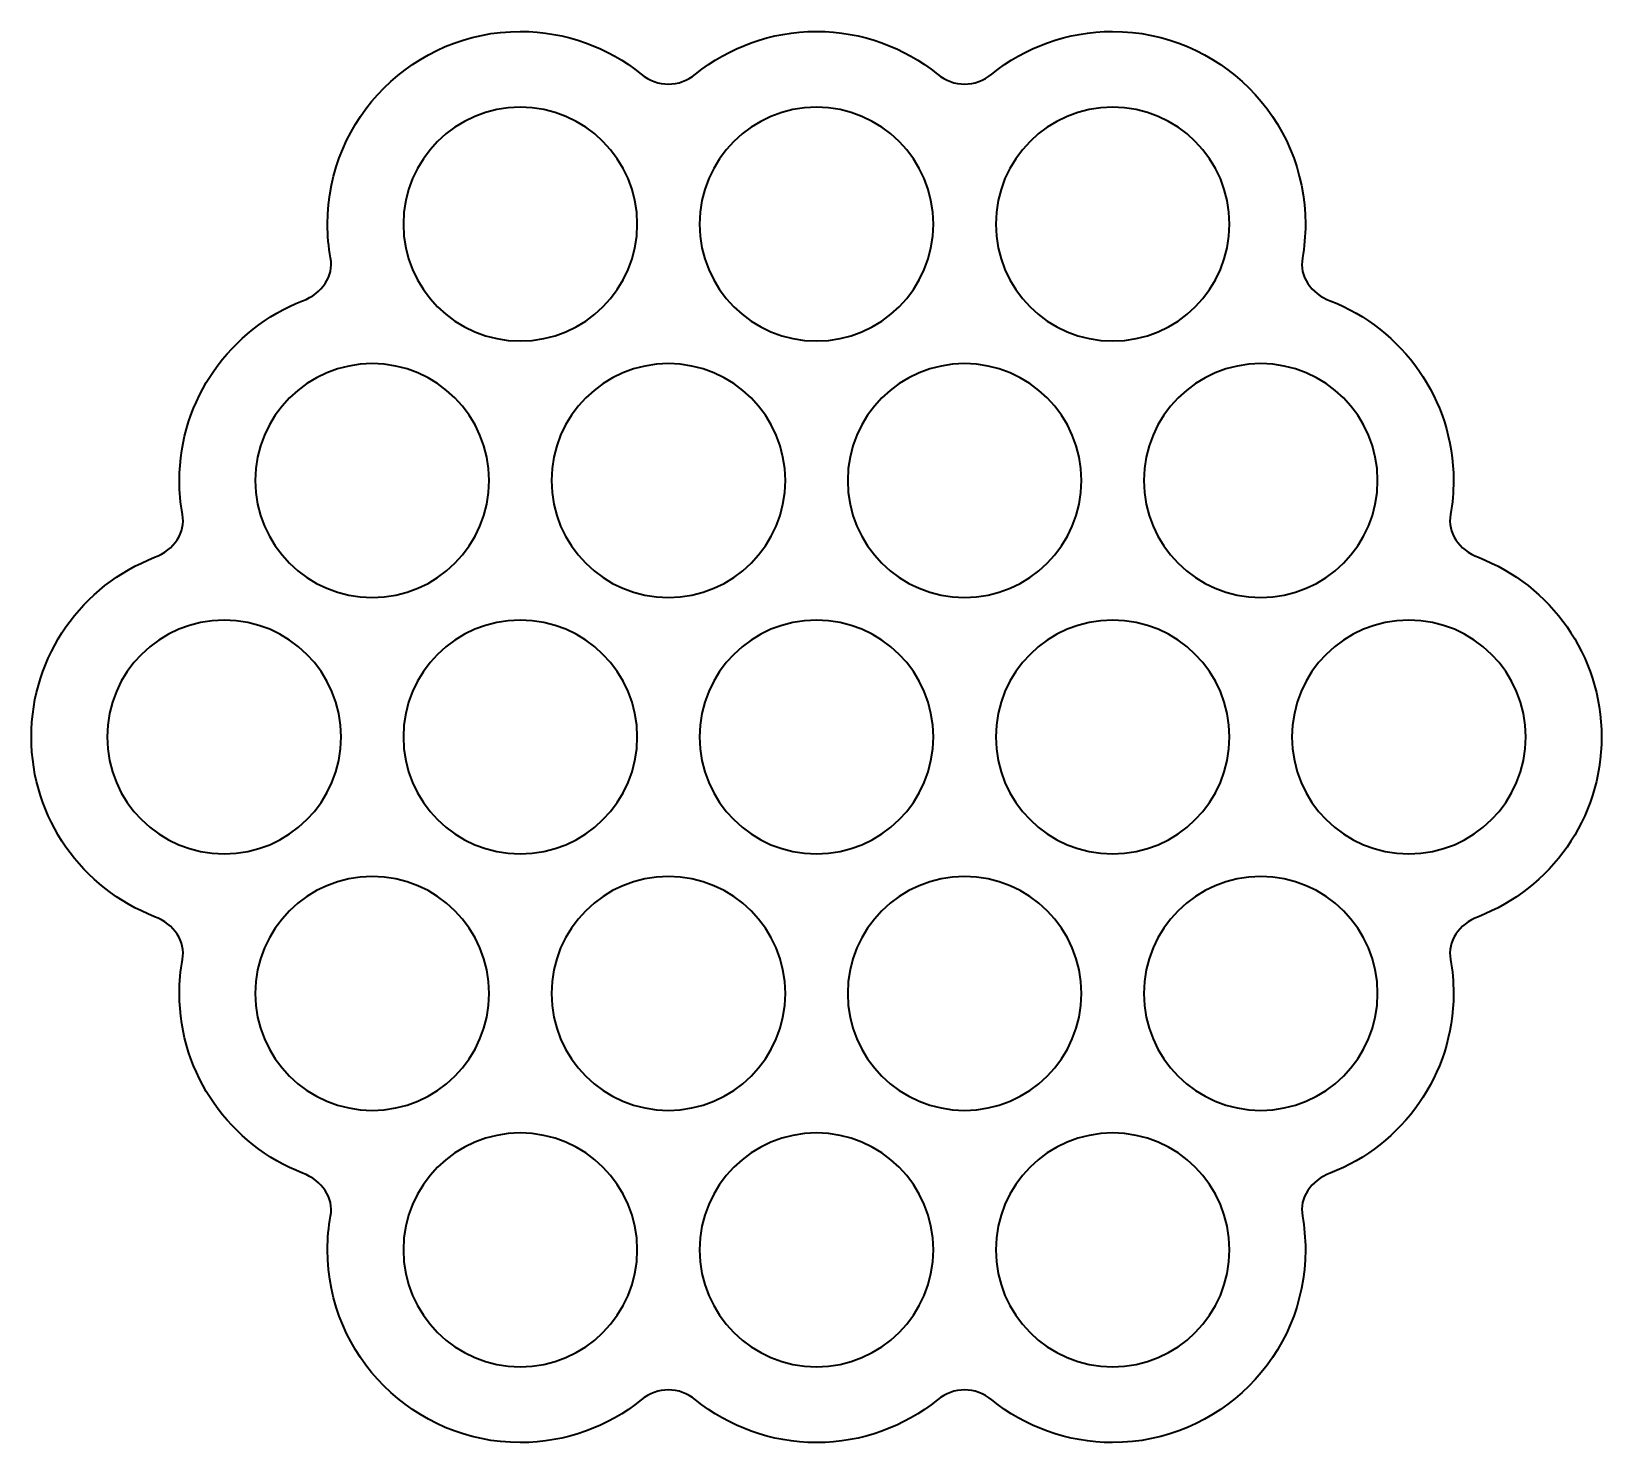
# Model space of a CAD drawing. Header units: inches. Extents: x 128 to 272, y -215 to -85.
import ezdxf

# ---------------------------------------------------------------- set-up
doc = ezdxf.new("R2010")
doc.units = ezdxf.units.IN
doc.header["$MEASUREMENT"] = 0
doc.layers.add('Ebene 1', color=7, linetype='Continuous')

# ---------------------------------------------------------------- blocks, each defined once
blk = doc.blocks.new('block 2')
at = {"layer": 'Ebene 1', "color": 7, "lineweight": 35, "true_color": 0xffffff}
blk.add_open_spline([(161.84, -197.44), (161.84, -191.48), (166.67, -186.65), (172.63, -186.65), (178.59, -186.65), (183.43, -191.48), (183.43, -197.44), (183.43, -203.4), (178.59, -208.23), (172.63, -208.23), (166.67, -208.23), (161.84, -203.4), (161.84, -197.44), (161.84, -197.44), (161.84, -197.44), (161.84, -197.44)], degree=3, knots=[0, 0, 0, 0, 1, 1, 1, 2, 2, 2, 3, 3, 3, 4, 4, 4, 5, 5, 5, 5], dxfattribs=at)
blk = doc.blocks.new('block 3')
at = {"layer": 'Ebene 1', "color": 7, "lineweight": 35, "true_color": 0xffffff}
blk.add_open_spline([(189.18, -197.44), (189.18, -191.48), (194.01, -186.65), (199.97, -186.65), (205.93, -186.65), (210.76, -191.48), (210.76, -197.44), (210.76, -203.4), (205.93, -208.23), (199.97, -208.23), (194.01, -208.23), (189.18, -203.4), (189.18, -197.44), (189.18, -197.44), (189.18, -197.44), (189.18, -197.44)], degree=3, knots=[0, 0, 0, 0, 1, 1, 1, 2, 2, 2, 3, 3, 3, 4, 4, 4, 5, 5, 5, 5], dxfattribs=at)
blk = doc.blocks.new('block 4')
at = {"layer": 'Ebene 1', "color": 7, "lineweight": 35, "true_color": 0xffffff}
blk.add_open_spline([(216.52, -197.44), (216.52, -191.48), (221.35, -186.65), (227.31, -186.65), (233.27, -186.65), (238.1, -191.48), (238.1, -197.44), (238.1, -203.4), (233.27, -208.23), (227.31, -208.23), (221.35, -208.23), (216.52, -203.4), (216.52, -197.44), (216.52, -197.44), (216.52, -197.44), (216.52, -197.44)], degree=3, knots=[0, 0, 0, 0, 1, 1, 1, 2, 2, 2, 3, 3, 3, 4, 4, 4, 5, 5, 5, 5], dxfattribs=at)
blk = doc.blocks.new('block 5')
at = {"layer": 'Ebene 1', "color": 7, "lineweight": 35, "true_color": 0xffffff}
blk.add_open_spline([(148.17, -173.77), (148.17, -167.81), (153.01, -162.97), (158.97, -162.97), (164.93, -162.97), (169.76, -167.81), (169.76, -173.77), (169.76, -179.73), (164.93, -184.56), (158.97, -184.56), (153.01, -184.56), (148.17, -179.73), (148.17, -173.77), (148.17, -173.77), (148.17, -173.77), (148.17, -173.77)], degree=3, knots=[0, 0, 0, 0, 1, 1, 1, 2, 2, 2, 3, 3, 3, 4, 4, 4, 5, 5, 5, 5], dxfattribs=at)
blk = doc.blocks.new('block 6')
at = {"layer": 'Ebene 1', "color": 7, "lineweight": 35, "true_color": 0xffffff}
blk.add_open_spline([(175.51, -173.77), (175.51, -167.81), (180.34, -162.97), (186.3, -162.97), (192.26, -162.97), (197.1, -167.81), (197.1, -173.77), (197.1, -179.73), (192.26, -184.56), (186.3, -184.56), (180.34, -184.56), (175.51, -179.73), (175.51, -173.77), (175.51, -173.77), (175.51, -173.77), (175.51, -173.77)], degree=3, knots=[0, 0, 0, 0, 1, 1, 1, 2, 2, 2, 3, 3, 3, 4, 4, 4, 5, 5, 5, 5], dxfattribs=at)
blk = doc.blocks.new('block 7')
at = {"layer": 'Ebene 1', "color": 7, "lineweight": 35, "true_color": 0xffffff}
blk.add_open_spline([(202.85, -173.77), (202.85, -167.81), (207.68, -162.97), (213.64, -162.97), (219.6, -162.97), (224.43, -167.81), (224.43, -173.77), (224.43, -179.73), (219.6, -184.56), (213.64, -184.56), (207.68, -184.56), (202.85, -179.73), (202.85, -173.77), (202.85, -173.77), (202.85, -173.77), (202.85, -173.77)], degree=3, knots=[0, 0, 0, 0, 1, 1, 1, 2, 2, 2, 3, 3, 3, 4, 4, 4, 5, 5, 5, 5], dxfattribs=at)
blk = doc.blocks.new('block 8')
at = {"layer": 'Ebene 1', "color": 7, "lineweight": 35, "true_color": 0xffffff}
blk.add_open_spline([(230.19, -173.77), (230.19, -167.81), (235.02, -162.97), (240.98, -162.97), (246.94, -162.97), (251.77, -167.81), (251.77, -173.77), (251.77, -179.73), (246.94, -184.56), (240.98, -184.56), (235.02, -184.56), (230.19, -179.73), (230.19, -173.77), (230.19, -173.77), (230.19, -173.77), (230.19, -173.77)], degree=3, knots=[0, 0, 0, 0, 1, 1, 1, 2, 2, 2, 3, 3, 3, 4, 4, 4, 5, 5, 5, 5], dxfattribs=at)
blk = doc.blocks.new('block 9')
at = {"layer": 'Ebene 1', "color": 7, "lineweight": 35, "true_color": 0xffffff}
blk.add_open_spline([(134.5, -150.09), (134.5, -144.13), (139.34, -139.3), (145.3, -139.3), (151.26, -139.3), (156.09, -144.13), (156.09, -150.09), (156.09, -156.05), (151.26, -160.88), (145.3, -160.88), (139.34, -160.88), (134.5, -156.05), (134.5, -150.09), (134.5, -150.09), (134.5, -150.09), (134.5, -150.09)], degree=3, knots=[0, 0, 0, 0, 1, 1, 1, 2, 2, 2, 3, 3, 3, 4, 4, 4, 5, 5, 5, 5], dxfattribs=at)
blk = doc.blocks.new('block 10')
at = {"layer": 'Ebene 1', "color": 7, "lineweight": 35, "true_color": 0xffffff}
blk.add_open_spline([(161.84, -150.09), (161.84, -144.13), (166.67, -139.3), (172.63, -139.3), (178.59, -139.3), (183.43, -144.13), (183.43, -150.09), (183.43, -156.05), (178.59, -160.88), (172.63, -160.88), (166.67, -160.88), (161.84, -156.05), (161.84, -150.09), (161.84, -150.09), (161.84, -150.09), (161.84, -150.09)], degree=3, knots=[0, 0, 0, 0, 1, 1, 1, 2, 2, 2, 3, 3, 3, 4, 4, 4, 5, 5, 5, 5], dxfattribs=at)
blk = doc.blocks.new('block 11')
at = {"layer": 'Ebene 1', "color": 7, "lineweight": 35, "true_color": 0xffffff}
blk.add_open_spline([(189.18, -150.09), (189.18, -144.13), (194.01, -139.3), (199.97, -139.3), (205.93, -139.3), (210.76, -144.13), (210.76, -150.09), (210.76, -156.05), (205.93, -160.88), (199.97, -160.88), (194.01, -160.88), (189.18, -156.05), (189.18, -150.09), (189.18, -150.09), (189.18, -150.09), (189.18, -150.09)], degree=3, knots=[0, 0, 0, 0, 1, 1, 1, 2, 2, 2, 3, 3, 3, 4, 4, 4, 5, 5, 5, 5], dxfattribs=at)
blk = doc.blocks.new('block 12')
at = {"layer": 'Ebene 1', "color": 7, "lineweight": 35, "true_color": 0xffffff}
blk.add_open_spline([(216.52, -150.09), (216.52, -144.13), (221.35, -139.3), (227.31, -139.3), (233.27, -139.3), (238.1, -144.13), (238.1, -150.09), (238.1, -156.05), (233.27, -160.88), (227.31, -160.88), (221.35, -160.88), (216.52, -156.05), (216.52, -150.09), (216.52, -150.09), (216.52, -150.09), (216.52, -150.09)], degree=3, knots=[0, 0, 0, 0, 1, 1, 1, 2, 2, 2, 3, 3, 3, 4, 4, 4, 5, 5, 5, 5], dxfattribs=at)
blk = doc.blocks.new('block 13')
at = {"layer": 'Ebene 1', "color": 7, "lineweight": 35, "true_color": 0xffffff}
blk.add_open_spline([(243.86, -150.09), (243.86, -144.13), (248.69, -139.3), (254.65, -139.3), (260.61, -139.3), (265.44, -144.13), (265.44, -150.09), (265.44, -156.05), (260.61, -160.88), (254.65, -160.88), (248.69, -160.88), (243.86, -156.05), (243.86, -150.09), (243.86, -150.09), (243.86, -150.09), (243.86, -150.09)], degree=3, knots=[0, 0, 0, 0, 1, 1, 1, 2, 2, 2, 3, 3, 3, 4, 4, 4, 5, 5, 5, 5], dxfattribs=at)
blk = doc.blocks.new('block 14')
at = {"layer": 'Ebene 1', "color": 7, "lineweight": 35, "true_color": 0xffffff}
blk.add_open_spline([(148.17, -126.42), (148.17, -120.46), (153.01, -115.62), (158.97, -115.62), (164.93, -115.62), (169.76, -120.46), (169.76, -126.42), (169.76, -132.38), (164.93, -137.21), (158.97, -137.21), (153.01, -137.21), (148.17, -132.38), (148.17, -126.42), (148.17, -126.42), (148.17, -126.42), (148.17, -126.42)], degree=3, knots=[0, 0, 0, 0, 1, 1, 1, 2, 2, 2, 3, 3, 3, 4, 4, 4, 5, 5, 5, 5], dxfattribs=at)
blk = doc.blocks.new('block 15')
at = {"layer": 'Ebene 1', "color": 7, "lineweight": 35, "true_color": 0xffffff}
blk.add_open_spline([(175.51, -126.42), (175.51, -120.46), (180.34, -115.62), (186.3, -115.62), (192.26, -115.62), (197.1, -120.46), (197.1, -126.42), (197.1, -132.38), (192.26, -137.21), (186.3, -137.21), (180.34, -137.21), (175.51, -132.38), (175.51, -126.42), (175.51, -126.42), (175.51, -126.42), (175.51, -126.42)], degree=3, knots=[0, 0, 0, 0, 1, 1, 1, 2, 2, 2, 3, 3, 3, 4, 4, 4, 5, 5, 5, 5], dxfattribs=at)
blk = doc.blocks.new('block 16')
at = {"layer": 'Ebene 1', "color": 7, "lineweight": 35, "true_color": 0xffffff}
blk.add_open_spline([(202.85, -126.42), (202.85, -120.46), (207.68, -115.62), (213.64, -115.62), (219.6, -115.62), (224.43, -120.46), (224.43, -126.42), (224.43, -132.38), (219.6, -137.21), (213.64, -137.21), (207.68, -137.21), (202.85, -132.38), (202.85, -126.42), (202.85, -126.42), (202.85, -126.42), (202.85, -126.42)], degree=3, knots=[0, 0, 0, 0, 1, 1, 1, 2, 2, 2, 3, 3, 3, 4, 4, 4, 5, 5, 5, 5], dxfattribs=at)
blk = doc.blocks.new('block 17')
at = {"layer": 'Ebene 1', "color": 7, "lineweight": 35, "true_color": 0xffffff}
blk.add_open_spline([(230.19, -126.42), (230.19, -120.46), (235.02, -115.62), (240.98, -115.62), (246.94, -115.62), (251.77, -120.46), (251.77, -126.42), (251.77, -132.38), (246.94, -137.21), (240.98, -137.21), (235.02, -137.21), (230.19, -132.38), (230.19, -126.42), (230.19, -126.42), (230.19, -126.42), (230.19, -126.42)], degree=3, knots=[0, 0, 0, 0, 1, 1, 1, 2, 2, 2, 3, 3, 3, 4, 4, 4, 5, 5, 5, 5], dxfattribs=at)
blk = doc.blocks.new('block 18')
at = {"layer": 'Ebene 1', "color": 7, "lineweight": 35, "true_color": 0xffffff}
blk.add_open_spline([(161.84, -102.74), (161.84, -96.78), (166.67, -91.95), (172.63, -91.95), (178.59, -91.95), (183.43, -96.78), (183.43, -102.74), (183.43, -108.7), (178.59, -113.53), (172.63, -113.53), (166.67, -113.53), (161.84, -108.7), (161.84, -102.74), (161.84, -102.74), (161.84, -102.74), (161.84, -102.74)], degree=3, knots=[0, 0, 0, 0, 1, 1, 1, 2, 2, 2, 3, 3, 3, 4, 4, 4, 5, 5, 5, 5], dxfattribs=at)
blk = doc.blocks.new('block 19')
at = {"layer": 'Ebene 1', "color": 7, "lineweight": 35, "true_color": 0xffffff}
blk.add_open_spline([(189.18, -102.74), (189.18, -96.78), (194.01, -91.95), (199.97, -91.95), (205.93, -91.95), (210.76, -96.78), (210.76, -102.74), (210.76, -108.7), (205.93, -113.53), (199.97, -113.53), (194.01, -113.53), (189.18, -108.7), (189.18, -102.74), (189.18, -102.74), (189.18, -102.74), (189.18, -102.74)], degree=3, knots=[0, 0, 0, 0, 1, 1, 1, 2, 2, 2, 3, 3, 3, 4, 4, 4, 5, 5, 5, 5], dxfattribs=at)
blk = doc.blocks.new('block 20')
at = {"layer": 'Ebene 1', "color": 7, "lineweight": 35, "true_color": 0xffffff}
blk.add_open_spline([(216.52, -102.74), (216.52, -96.78), (221.35, -91.95), (227.31, -91.95), (233.27, -91.95), (238.1, -96.78), (238.1, -102.74), (238.1, -108.7), (233.27, -113.53), (227.31, -113.53), (221.35, -113.53), (216.52, -108.7), (216.52, -102.74), (216.52, -102.74), (216.52, -102.74), (216.52, -102.74)], degree=3, knots=[0, 0, 0, 0, 1, 1, 1, 2, 2, 2, 3, 3, 3, 4, 4, 4, 5, 5, 5, 5], dxfattribs=at)

msp = doc.modelspace()

# ---------------------------------------------------------------- linework, layer by layer
at = {"layer": 'Ebene 1', "color": 7, "lineweight": 35, "true_color": 0xffffff}
msp.add_open_spline([(261.07, -133.5), (259.25, -132.8), (258.19, -131.24), (258.5, -129.54), (258.68, -128.52), (258.77, -127.48), (258.77, -126.42), (258.77, -118.87), (254.05, -112.41), (247.4, -109.83), (245.58, -109.12), (244.52, -107.57), (244.83, -105.86), (245.01, -104.85), (245.1, -103.8), (245.1, -102.74), (245.1, -92.93), (237.12, -84.95), (227.31, -84.95), (223.09, -84.95), (219.21, -86.43), (216.15, -88.89), (214.64, -90.12), (212.65, -90.12), (211.13, -88.89), (208.08, -86.43), (204.2, -84.95), (199.97, -84.95), (195.75, -84.95), (191.87, -86.43), (188.81, -88.89), (187.3, -90.12), (185.31, -90.12), (183.79, -88.89), (180.74, -86.43), (176.86, -84.95), (172.63, -84.95), (162.82, -84.95), (154.84, -92.93), (154.84, -102.74), (154.84, -103.8), (154.94, -104.85), (155.12, -105.86), (155.42, -107.57), (154.36, -109.12), (152.54, -109.83), (145.9, -112.41), (141.17, -118.87), (141.17, -126.42), (141.17, -127.48), (141.27, -128.52), (141.45, -129.54), (141.75, -131.24), (140.69, -132.8), (138.88, -133.5), (132.23, -136.08), (127.5, -142.54), (127.5, -150.09), (127.5, -157.64), (132.23, -164.1), (138.88, -166.68), (140.69, -167.38), (141.75, -168.94), (141.45, -170.64), (141.27, -171.66), (141.17, -172.7), (141.17, -173.77), (141.17, -181.31), (145.9, -187.77), (152.54, -190.35), (154.36, -191.06), (155.42, -192.61), (155.12, -194.32), (154.94, -195.33), (154.84, -196.38), (154.84, -197.44), (154.84, -207.25), (162.82, -215.23), (172.63, -215.23), (176.86, -215.23), (180.74, -213.75), (183.79, -211.29), (185.31, -210.06), (187.3, -210.06), (188.81, -211.29), (191.87, -213.75), (195.75, -215.23), (199.97, -215.23), (204.2, -215.23), (208.08, -213.75), (211.13, -211.29), (212.65, -210.06), (214.64, -210.06), (216.15, -211.29), (219.21, -213.75), (223.09, -215.23), (227.31, -215.23), (237.12, -215.23), (245.1, -207.25), (245.1, -197.44), (245.1, -196.38), (245.01, -195.33), (244.83, -194.32), (244.52, -192.61), (245.58, -191.06), (247.4, -190.35), (254.05, -187.77), (258.77, -181.31), (258.77, -173.77), (258.77, -172.7), (258.68, -171.66), (258.5, -170.64), (258.19, -168.94), (259.25, -167.38), (261.07, -166.68), (267.72, -164.1), (272.44, -157.64), (272.44, -150.09), (272.44, -142.54), (267.72, -136.08), (261.07, -133.5)], degree=3, knots=[0, 0, 0, 0, 1, 1, 1, 2, 2, 2, 3, 3, 3, 4, 4, 4, 5, 5, 5, 6, 6, 6, 7, 7, 7, 8, 8, 8, 9, 9, 9, 10, 10, 10, 11, 11, 11, 12, 12, 12, 13, 13, 13, 14, 14, 14, 15, 15, 15, 16, 16, 16, 17, 17, 17, 18, 18, 18, 19, 19, 19, 20, 20, 20, 21, 21, 21, 22, 22, 22, 23, 23, 23, 24, 24, 24, 25, 25, 25, 26, 26, 26, 27, 27, 27, 28, 28, 28, 29, 29, 29, 30, 30, 30, 31, 31, 31, 32, 32, 32, 33, 33, 33, 34, 34, 34, 35, 35, 35, 36, 36, 36, 37, 37, 37, 38, 38, 38, 39, 39, 39, 40, 40, 40, 40], dxfattribs=at)

# ---------------------------------------------------------------- block references
at = {"layer": 'Ebene 1'}
for name in ['block 18', 'block 19', 'block 20', 'block 14', 'block 15', 'block 16', 'block 17', 'block 9', 'block 10', 'block 11', 'block 12', 'block 13', 'block 5', 'block 6', 'block 7', 'block 8', 'block 2', 'block 3', 'block 4']:
    msp.add_blockref(name, (0, 0), dxfattribs=at)

doc.saveas('drawing.dxf')
